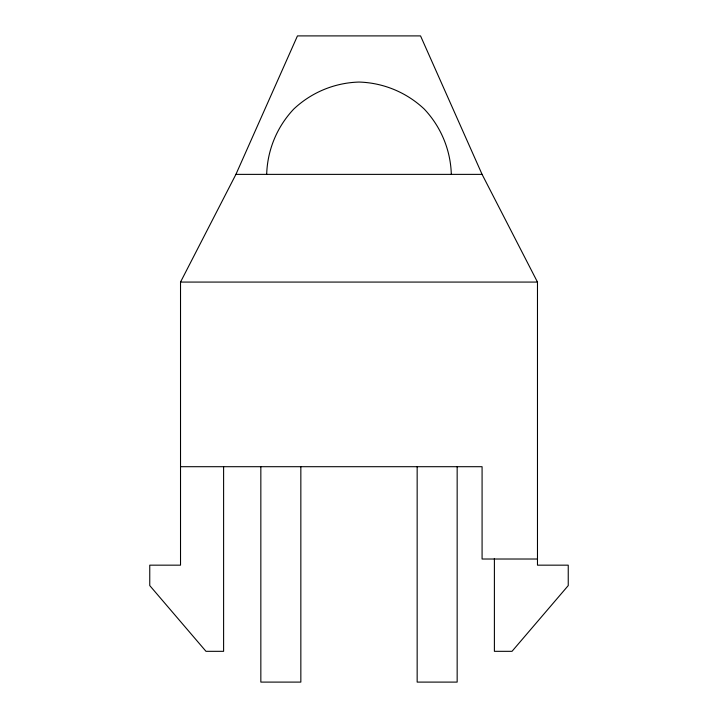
<?xml version="1.0" encoding="UTF-8"?>
<svg xmlns="http://www.w3.org/2000/svg" width="718" height="718" viewBox="0 0 718 718"><rect width="100%" height="100%" fill="white"/><g stroke="black" fill="none" stroke-linecap="round" stroke-linejoin="round"><path stroke-width="1.08" d="M266.683 174.375C267.392 150.017 277.004 126.817 293.725 109.091C311.441 92.371 334.642 82.758 359 82.058C383.358 82.758 406.559 92.371 424.275 109.091C440.996 126.817 450.608 150.017 451.317 174.375M223.603 466.7L223.603 651.325L205.985 651.325L149.757 585.583L149.757 565.165L180.523 565.165L180.523 282.075L235.917 174.375L297.458 35.9L420.542 35.9L482.083 174.375L537.477 282.075L537.477 565.165L568.243 565.165L568.243 585.583L512.015 651.325L494.397 651.325L494.397 558.451M235.917 174.375L482.083 174.375M180.523 282.075L537.477 282.075M180.523 466.7L482.083 466.7L482.083 559.017L537.477 559.017M457.16 466.7L457.16 682.1L417.158 682.1L417.158 466.7M300.842 466.7L300.842 682.1L260.84 682.1L260.84 466.7"/></g></svg>
